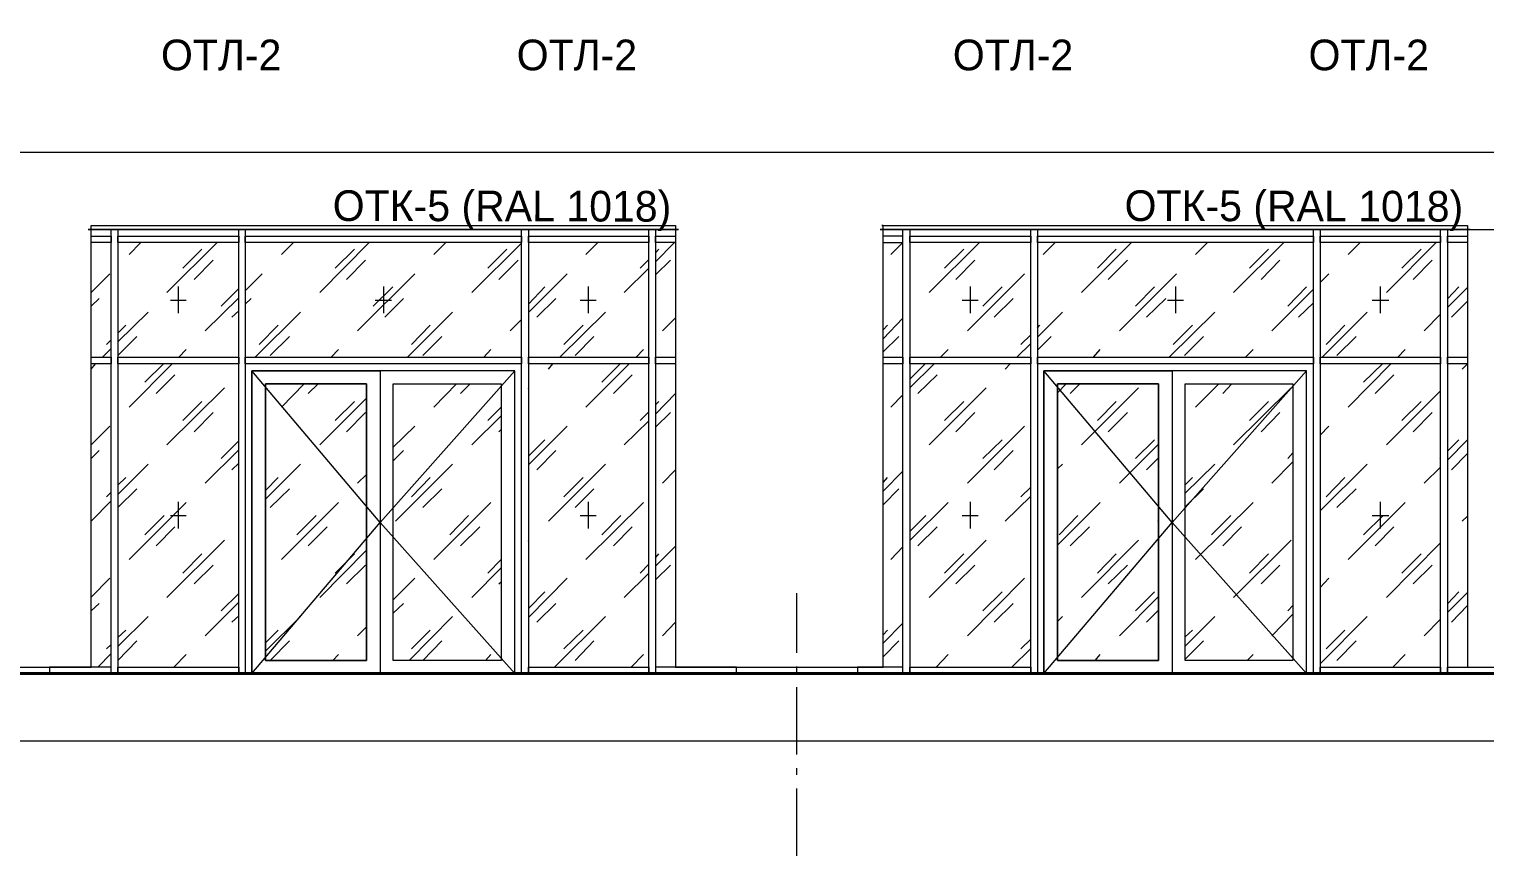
# Model space of a CAD drawing. Header units: millimetres. Extents: x 2294 to 908349, y -83289 to 219220.
# Drawn here: x 367376 to 378538, y -62131 to -55791 of the extents above; entities that cross this region are included whole.
import ezdxf

# ---------------------------------------------------------------- set-up
doc = ezdxf.new("R2010")
doc.units = ezdxf.units.MM
doc.layers.add('PDF _Геометрия', color=7, linetype='Continuous')
doc.layers.add('PDF _Текст', color=7, linetype='Continuous')

msp = doc.modelspace()

# ---------------------------------------------------------------- linework, layer by layer
at = {"layer": 'PDF _Геометрия', "lineweight": 9}
for points in [[(366281.6565891062, -60684.40659998683), (367829.1938290321, -60684.40659998683), (367851.0516995997, -60684.40659998683), (367851.0516995997, -57327.03767284332), (367829.1938290321, -57327.03767284332), (372353.773047172, -57327.03767284332), (372331.9151765094, -57327.03767284332), (372331.9151765094, -60684.40659998683), (372353.773047172, -60684.40659998683), (373901.3102870979, -60684.40659998683), (373923.1681576674, -60684.40659998683), (373923.1681576674, -57327.03767284332), (373901.3102870979, -57327.03767284332), (378425.8895052397, -57327.03767284332), (378404.0316345752, -57327.03767284332), (378404.0316345752, -60684.40659998683), (378425.8895052397, -60684.40659998683), (379973.4267451656, -60684.40659998683), (379995.2846157332, -60684.40659998683), (379995.2846157332, -57327.03767284332), (379995.2846157332, -48649.46303698001)], [(383409.4840065432, -60531.4015056775), (383409.4840065432, -57480.04276719922), (383396.3692841087, -57335.78082111804), (383352.6535428767, -57195.89044914907), (383282.7083567739, -57069.11479956983), (383190.9053001986, -56955.45387233002), (383077.2443730538, -56863.65081570717), (382950.4687234745, -56793.7056297469), (382810.578351459, -56749.98988851486), (382666.3164053303, -56736.87516612699), (347671.865543731, -56736.87516612699), (347527.6035976973, -56749.98988851486), (347387.7132255868, -56793.7056297469), (347256.5660018926, -56863.65081570717), (347142.9050747496, -56955.45387233002), (347051.1020181724, -57069.11479956983), (346985.5284062778, -57195.89044914907), (346941.8126649526, -57335.78082111804), (346928.6979426113, -57480.04276719922), (346928.6979426113, -60518.28678328963)], [(377923.158480939, -57327.03767284332), (378526.4357100432, -57327.03767284332), (378814.9596023005, -57327.03767284332), (378814.9596023005, -57016.655910064), (379641.1871116743, -57016.655910064)], [(368056.5156833199, -57327.03767284332), (368056.5156833199, -57353.26711761998), (368056.5156833199, -57401.35443296423), (368056.5156833199, -58332.49972135061), (368056.5156833199, -60732.49391533202), (368004.0567938616, -60732.49391533202), (368004.0567938616, -58332.49972135061), (368004.0567938616, -57401.35443296423), (368004.0567938616, -57353.26711761998), (368004.0567938616, -57327.03767284332)], [(369031.3767130324, -57327.03767284332), (369031.3767130324, -57353.26711761998), (369031.3767130324, -57401.35443296423), (369031.3767130324, -58332.49972135061), (369031.3767130324, -60732.49391533202), (368983.2893976872, -60732.49391533202), (368983.2893976872, -58332.49972135061), (368983.2893976872, -57401.35443296423), (368983.2893976872, -57353.26711761998), (368983.2893976872, -57327.03767284332)], [(371204.049052537, -57327.03767284332), (371204.049052537, -57353.26711761998), (371204.049052537, -57401.35443296423), (371204.049052537, -58332.49972135061), (371204.049052537, -60732.49391533202), (371151.5901630768, -60732.49391533202), (371151.5901630768, -58332.49972135061), (371151.5901630768, -57401.35443296423), (371151.5901630768, -57353.26711761998), (371151.5901630768, -57327.03767284332)], [(372178.9100822476, -57327.03767284332), (372178.9100822476, -57353.26711761998), (372178.9100822476, -57401.35443296423), (372178.9100822476, -58332.49972135061), (372178.9100822476, -60732.49391533202), (372126.4511926943, -60732.49391533202), (372126.4511926943, -58332.49972135061), (372126.4511926943, -57401.35443296423), (372126.4511926943, -57353.26711761998), (372126.4511926943, -57327.03767284332)], [(373914.4250094392, -57296.43665400008), (373923.1681576674, -57296.43665400008), (373914.4250094392, -57296.43665400008)], [(373923.1681576674, -57296.43665400008), (373923.1681576674, -57296.43665400008)], [(374128.6321413876, -57327.03767284332), (374128.6321413876, -57353.26711761998), (374128.6321413876, -57401.35443296423), (374128.6321413876, -58332.49972135061), (374128.6321413876, -60732.49391533202), (374076.1732519292, -60732.49391533202), (374076.1732519292, -58332.49972135061), (374076.1732519292, -57401.35443296423), (374076.1732519292, -57353.26711761998), (374076.1732519292, -57327.03767284332)], [(375107.8647452132, -57327.03767284332), (375107.8647452132, -57353.26711761998), (375107.8647452132, -57401.35443296423), (375107.8647452132, -58332.49972135061), (375107.8647452132, -60732.49391533202), (375055.405855753, -60732.49391533202), (375055.405855753, -58332.49972135061), (375055.405855753, -57401.35443296423), (375055.405855753, -57353.26711761998), (375055.405855753, -57327.03767284332)], [(377276.1655106028, -57327.03767284332), (377276.1655106028, -57353.26711761998), (377276.1655106028, -57401.35443296423), (377276.1655106028, -58332.49972135061), (377276.1655106028, -60732.49391533202), (377223.7066211444, -60732.49391533202), (377223.7066211444, -58332.49972135061), (377223.7066211444, -57401.35443296423), (377223.7066211444, -57353.26711761998), (377223.7066211444, -57327.03767284332)], [(378251.0265403134, -57327.03767284332), (378251.0265403134, -57353.26711761998), (378251.0265403134, -57401.35443296423), (378251.0265403134, -58332.49972135061), (378251.0265403134, -60732.49391533202), (378198.5676507601, -60732.49391533202), (378198.5676507601, -58332.49972135061), (378198.5676507601, -57401.35443296423), (378198.5676507601, -57353.26711761998), (378198.5676507601, -57327.03767284332)], [(367851.0516995997, -57379.49656234914), (368004.0567938616, -57379.49656234914), (368004.0567938616, -57427.5838776934), (367851.0516995997, -57427.5838776934)], [(368143.9471658771, -57519.38693431718), (368231.3786483412, -57427.5838776934)], [(368432.4710580413, -57812.28240059456), (368817.1695808959, -57427.5838776934)], [(368554.8751334143, -57624.30471328134), (368699.137079543, -57480.04276719922)], [(369311.1574569684, -57519.38693431718), (369402.9605135457, -57427.5838776934)], [(369604.0529231527, -57812.28240059456), (369984.3798719873, -57427.5838776934)], [(369722.0854245038, -57624.30471328134), (369870.7189447475, -57480.04276719922)], [(370478.3677480598, -57519.38693431718), (370570.170804637, -57427.5838776934)], [(370771.2632142422, -57812.28240059456), (371151.5901630768, -57431.95545185497)], [(370893.6672898033, -57624.30471328134), (371037.9292358388, -57480.04276719922)], [(371645.5780391512, -57519.38693431718), (371737.3810957265, -57427.5838776934)], [(372331.9151765094, -57427.5838776934), (372178.9100822476, -57427.5838776934), (372178.9100822476, -57379.49656234914), (372331.9151765094, -57379.49656234914)], [(372178.9100822476, -57576.21739793709), (372323.1720282831, -57427.5838776934)], [(372178.9100822476, -57506.27221192932), (372205.1395269302, -57480.04276719922)], [(373984.370195352, -57519.38693431718), (374076.1732519292, -57427.5838776934), (374076.1732519292, -57379.49656234914), (373923.1681576674, -57379.49656234914)], [(373923.1681576674, -57427.5838776934), (374076.1732519292, -57427.5838776934)], [(374277.2656616294, -57812.28240059456), (374661.964184579, -57427.5838776934)], [(374395.2981629823, -57624.30471328134), (374543.931683226, -57480.04276719922)], [(375151.5804863484, -57519.38693431718), (375243.3835430206, -57427.5838776934)], [(375444.4759527207, -57812.28240059456), (375829.1744756703, -57427.5838776934)], [(375566.8800282818, -57624.30471328134), (375711.1419743174, -57480.04276719922)], [(376318.7907774397, -57519.38693431718), (376410.5938341101, -57427.5838776934)], [(376611.6862438121, -57812.28240059456), (376996.3847667598, -57427.5838776934)], [(376734.0903193732, -57624.30471328134), (376878.3522654087, -57480.04276719922)], [(377490.3726427392, -57519.38693431718), (377582.1756993164, -57427.5838776934)], [(377783.2681091116, -57812.28240059456), (378163.5950578512, -57427.5838776934)], [(377901.3006103695, -57624.30471328134), (378049.9341305182, -57480.04276719922)], [(378404.0316345752, -57427.5838776934), (378251.0265403134, -57427.5838776934), (378251.0265403134, -57379.49656234914), (378404.0316345752, -57379.49656234914)], [(368642.3066160646, -57711.73619579105), (368786.5685621002, -57563.10267554829)], [(369809.516907061, -57711.73619579105), (369953.7788531915, -57563.10267554829)], [(370976.7271981523, -57711.73619579105), (371125.360718301, -57563.10267554829)], [(372060.8775808946, -57624.30471328134), (372126.4511926943, -57558.73110143514)], [(372178.9100822476, -57676.76360273967), (372292.5710093924, -57563.10267554829)], [(374482.7296454445, -57711.73619579105), (374626.9915914801, -57563.10267554829)], [(375649.9399365359, -57711.73619579105), (375798.5734567796, -57563.10267554829)], [(376821.5218017404, -57711.73619579105), (376965.7837478709, -57563.10267554829)], [(377988.7320928317, -57711.73619579105), (378132.9940389623, -57563.10267554829)], [(367851.0516995997, -57812.28240059456), (367995.3136456353, -57668.02045451244)], [(369031.3767130324, -57799.16767825419), (369162.5239367266, -57668.02045451244)], [(369892.5768153151, -58105.17786691943), (370334.1058019311, -57668.02045451244)], [(371204.049052537, -57965.28749495139), (371501.3160930225, -57668.02045451244)], [(371938.4735053335, -57812.28240059456), (372126.4511926943, -57624.30471328134)], [(374570.1611280018, -58105.17786691943), (375007.3185403147, -57668.02045451244)], [(375737.3714190931, -58105.17786691943), (376174.528831406, -57668.02045451244)], [(377276.1655106028, -57733.59406640707), (377341.7391224974, -57668.02045451244)], [(368519.9025405035, -57764.19508525031), (368519.9025405035, -57969.65906906454)], [(368847.7705997848, -57917.20017960621), (368983.2893976872, -57781.68138175225)], [(370014.9808908761, -57917.20017960621), (370163.6144111198, -57768.56665936345)], [(370093.6692251121, -57764.19508525031), (370093.6692251121, -57969.65906906454)], [(371204.049052537, -57899.71388305677), (371330.8247022112, -57768.56665936345)], [(371663.0643355106, -57764.19508525031), (371663.0643355106, -57969.65906906454)], [(374592.0189985712, -57764.19508525031), (374592.0189985712, -57969.65906906454)], [(374688.1936293547, -57917.20017960621), (374836.8271495034, -57768.56665936345)], [(375859.7754944642, -57917.20017960621), (376004.0374404998, -57768.56665936345)], [(376165.7856831779, -57764.19508525031), (376165.7856831779, -57969.65906906454)], [(376904.5817101845, -58105.17786691943), (377223.7066211444, -57786.05295586539)], [(377026.9857855556, -57917.20017960621), (377171.2477315911, -57768.56665936345)], [(377735.1807935783, -57764.19508525031), (377735.1807935783, -57969.65906906454)], [(378251.0265403134, -57860.36971598724), (378338.4580226825, -57768.56665936345)], [(378251.0265403134, -57925.94332783343), (378404.0316345752, -57772.93823347753)], [(367851.0516995997, -57917.20017960621), (367912.2537372862, -57855.99814187316)], [(368458.7005028189, -57869.11286421446), (368581.10457819, -57869.11286421446)], [(368725.3665243187, -58105.17786691943), (368983.2893976872, -57851.62656771252)], [(369031.3767130324, -57899.71388305677), (369079.4640282826, -57855.99814187316)], [(370028.0956132174, -57869.11286421446), (370154.8712627986, -57869.11286421446)], [(370102.4123733384, -58000.26008795528), (370246.6743193739, -57855.99814187316)], [(371269.6226643366, -58000.26008795528), (371413.8846104653, -57855.99814187316)], [(371601.862297826, -57869.11286421446), (371724.2663733871, -57869.11286421446)], [(374530.8169608847, -57869.11286421446), (374653.2210362558, -57869.11286421446)], [(374775.6251118169, -58000.26008795528), (374919.8870578525, -57855.99814187316)], [(375942.8354029083, -58000.26008795528), (376091.468923152, -57855.99814187316)], [(376104.5836454933, -57869.11286421446), (376226.9877208644, -57869.11286421446)], [(377110.0456939046, -58000.26008795528), (377223.7066211444, -57890.97073482955)], [(377673.9787558918, -57869.11286421446), (377800.754405471, -57869.11286421446)], [(378194.1960766469, -57917.20017960621), (378198.5676507601, -57912.82860544557)], [(378281.6275592041, -58000.26008795528), (378404.0316345752, -57877.85601248918)], [(368056.5156833199, -58188.2377752685), (368288.2091120076, -57960.91592083732)], [(368930.8305082289, -58000.26008795528), (368983.2893976872, -57952.1727725626)], [(369110.0650472683, -58306.27027662145), (369455.419403099, -57960.91592083732)], [(370277.2753383578, -58306.27027662145), (370622.6296941885, -57960.91592083732)], [(371064.1586806145, -58105.17786691943), (371151.5901630768, -58017.74638440972)], [(371444.485629356, -58306.27027662145), (371794.2115592049, -57960.91592083732)], [(372231.3689717059, -58105.17786691943), (372331.9151765094, -58004.63166206842)], [(373923.1681576674, -58166.37990465248), (374076.1732519292, -58009.0032361825)], [(375107.8647452132, -58153.26518226461), (375300.214006687, -57960.91592083732)], [(376117.6983678327, -58306.27027662145), (376467.4242976834, -57960.91592083732)], [(377289.2802329441, -58306.27027662145), (377634.6345887748, -57960.91592083732)], [(378071.7920012758, -58105.17786691943), (378198.5676507601, -57978.40221729269)], [(368056.5156833199, -58122.66416337388), (368117.7177211964, -58061.46212568833)], [(368056.5156833199, -58293.15555423265), (368200.7776294504, -58148.89360815054)], [(369140.6660661572, -58210.09564588359), (369284.9280122877, -58061.46212568833)], [(369223.7259744112, -58293.15555423265), (369372.3594946549, -58148.89360815054)], [(370307.8763572485, -58210.09564588359), (370452.1383032841, -58061.46212568833)], [(370395.3078396176, -58293.15555423265), (370539.5697857463, -58148.89360815054)], [(371475.0866483399, -58210.09564588359), (371623.7201683936, -58061.46212568833)], [(371562.5181307071, -58293.15555423265), (371706.7800768376, -58148.89360815054)], [(373923.1681576674, -58096.43471864471), (373958.1407505763, -58061.46212568833)], [(373923.1681576674, -58266.92610950349), (374045.5722331335, -58148.89360815054)], [(374981.0890955371, -58210.09564588359), (375055.405855753, -58135.77888576267)], [(375107.8647452132, -58083.31999630434), (375125.3510416676, -58061.46212568833)], [(375107.8647452132, -58253.81138711562), (375212.7825242248, -58148.89360815054)], [(376148.2993866284, -58210.09564588359), (376296.9329068721, -58061.46212568833)], [(376235.7308691856, -58293.15555423265), (376379.9928153143, -58148.89360815054)], [(377319.8812519279, -58210.09564588359), (377464.1431979635, -58061.46212568833)], [(377402.941160277, -58293.15555423265), (377551.5746804257, -58148.89360815054)], [(367938.4831819688, -58306.27027662145), (368004.0567938616, -58240.69666472683)], [(367969.0842008577, -58210.09564588359), (368004.0567938616, -58175.1230528797)], [(368524.2741147117, -58306.27027662145), (368581.10457819, -58249.43981300155)], [(369691.484405803, -58306.27027662145), (369748.3148692814, -58249.43981300155)], [(370863.0662708194, -58306.27027662145), (370915.5251603727, -58249.43981300155)], [(372030.2765619108, -58306.27027662145), (372087.1070255772, -58249.43981300155)], [(374364.6971440916, -58306.27027662145), (374421.5276077599, -58249.43981300155)], [(374950.4880768363, -58306.27027662145), (375055.405855753, -58201.3524976098)], [(375536.279009298, -58306.27027662145), (375588.7378988513, -58249.43981300155)], [(376703.4893003893, -58306.27027662145), (376760.3197640558, -58249.43981300155)], [(377870.6995914788, -58306.27027662145), (377927.5300551471, -58249.43981300155)], [(367851.0516995997, -58306.27027662145), (368004.0567938616, -58306.27027662145), (368004.0567938616, -58358.72916607978), (367851.0516995997, -58358.72916607978)], [(367851.0516995997, -58398.07333319681), (367886.0242925105, -58358.72916607978)], [(368143.9471658771, -58690.96879952168), (368471.8152251584, -58358.72916607978)], [(368261.97966723, -58498.61953809531), (368406.2416133606, -58358.72916607978)], [(371357.0541469869, -58398.07333319681), (371392.0267398958, -58358.72916607978)], [(371645.5780391512, -58690.96879952168), (371977.8176724524, -58358.72916607978)], [(371767.9821145223, -58498.61953809531), (371907.8724865378, -58358.72916607978)], [(372331.9151765094, -58358.72916607978), (372178.9100822476, -58358.72916607978), (372178.9100822476, -58306.27027662145), (372331.9151765094, -58306.27027662145)], [(373923.1681576674, -58306.27027662145), (374076.1732519292, -58306.27027662145), (374076.1732519292, -58358.72916607978), (373923.1681576674, -58358.72916607978)], [(374128.6321413876, -58542.33527927892), (374316.6098287483, -58358.72916607978)], [(374128.6321413876, -58476.7616674318), (374246.6646427405, -58358.72916607978)], [(374858.685020166, -58398.07333319681), (374898.029187283, -58358.72916607978)], [(377490.3726427392, -58690.96879952168), (377818.2407020205, -58358.72916607978)], [(377608.4051440922, -58498.61953809531), (377752.6670901277, -58358.72916607978)], [(378364.6874674582, -58398.07333319681), (378404.0316345752, -58358.72916607978), (378251.0265403134, -58358.72916607978), (378251.0265403134, -58306.27027662145), (378404.0316345752, -58306.27027662145)], [(368349.4111496923, -58586.05102055753), (368493.6730957278, -58441.78907447541)], [(371099.1312735253, -58411.1880555856), (370067.4397803345, -59574.02677256288), (371099.1312735253, -60732.49391533202), (371099.1312735253, -58411.1880555856), (369083.8356024907, -58411.1880555856), (369083.8356024907, -60732.49391533202), (369083.8356024907, -58411.1880555856), (370067.4397803345, -58411.1880555856), (370067.4397803345, -60732.49391533202), (369083.8356024907, -60732.49391533202), (370067.4397803345, -59574.02677256288), (369083.8356024907, -58411.1880555856)], [(371855.4135970795, -58586.05102055753), (371999.67554321, -58441.78907447541)], [(374189.8341792622, -58586.05102055753), (374338.4676993159, -58441.78907447541)], [(377171.2477315911, -58411.1880555856), (376139.5562384021, -59574.02677256288), (377171.2477315911, -60732.49391533202), (377171.2477315911, -58411.1880555856), (375155.9520605565, -58411.1880555856), (375155.9520605565, -60732.49391533202), (375155.9520605565, -58411.1880555856), (376139.5562384021, -58411.1880555856), (376139.5562384021, -60732.49391533202), (375155.9520605565, -60732.49391533202), (376139.5562384021, -59574.02677256288), (375155.9520605565, -58411.1880555856)], [(377695.8366264594, -58586.05102055753), (377840.0985725899, -58441.78907447541)], [(368432.4710580413, -58979.49269168591), (368874.0000445624, -58542.33527927892)], [(369311.1574569684, -58690.96879952168), (369486.0204217997, -58511.73426043661)], [(369516.6214407836, -58586.05102055753), (369590.9382008114, -58511.73426043661)], [(370478.3677480598, -58690.96879952168), (370653.2307128911, -58511.73426043661)], [(370683.831731875, -58586.05102055753), (370758.1484919027, -58511.73426043661)], [(371204.049052537, -58551.07842755364), (371208.4206267451, -58542.33527927892)], [(372178.9100822476, -58743.42768898094), (372331.9151765094, -58586.05102055753)], [(373984.370195352, -58690.96879952168), (374076.1732519292, -58594.79416878475)], [(374277.2656616294, -58979.49269168591), (374714.4230741323, -58542.33527927892)], [(375260.8698395682, -58581.67944639688), (375326.4434513678, -58511.73426043661)], [(375357.0444703535, -58586.05102055753), (375431.3612303794, -58511.73426043661)], [(375444.4759527207, -58979.49269168591), (375881.6333652218, -58542.33527927892)], [(376318.7907774397, -58690.96879952168), (376498.0253166673, -58511.73426043661)], [(376528.626335368, -58586.05102055753), (376598.5715214708, -58511.73426043661)], [(376611.6862438121, -58979.49269168591), (377053.2152302382, -58542.33527927892)], [(377783.2681091116, -58979.49269168591), (378198.5676507601, -58564.19314994244)], [(368554.8751334143, -58791.51500437269), (368699.137079543, -58647.25305824308)], [(369604.0529231527, -58979.49269168591), (369962.5220014178, -58621.02361351391)], [(369722.0854245038, -58791.51500437269), (369870.7189447475, -58647.25305824308)], [(370893.6672898033, -58791.51500437269), (370994.2134946068, -58690.96879952168)], [(372178.9100822476, -58673.48250301974), (372205.1395269302, -58647.25305824308)], [(374395.2981629823, -58791.51500437269), (374543.931683226, -58647.25305824308)], [(375566.8800282818, -58791.51500437269), (375711.1419743174, -58647.25305824308)], [(376734.0903193732, -58791.51500437269), (376878.3522654087, -58647.25305824308)], [(377901.3006103695, -58791.51500437269), (378049.9341305182, -58647.25305824308)], [(368642.3066160646, -58878.9464868349), (368786.5685621002, -58730.31296663964)], [(369809.516907061, -58878.9464868349), (369953.7788531915, -58730.31296663964)], [(370771.2632142422, -58979.49269168591), (370994.2134946068, -58756.54241136881)], [(371938.4735053335, -58979.49269168591), (372126.4511926943, -58795.88657848677)], [(372060.8775808946, -58791.51500437269), (372126.4511926943, -58725.941392479)], [(372178.9100822476, -58843.97389383102), (372292.5710093924, -58730.31296663964)], [(374482.7296454445, -58878.9464868349), (374626.9915914801, -58730.31296663964)], [(375649.9399365359, -58878.9464868349), (375798.5734567796, -58730.31296663964)], [(376821.5218017404, -58878.9464868349), (376965.7837478709, -58730.31296663964)], [(377988.7320928317, -58878.9464868349), (378132.9940389623, -58730.31296663964)], [(367851.0516995997, -58979.49269168591), (367995.3136456353, -58835.2307456038)], [(370167.985985138, -58996.97898818785), (370334.1058019311, -58835.2307456038)], [(370976.7271981523, -58878.9464868349), (370994.2134946068, -58861.46019033296)], [(371204.049052537, -59132.49778599525), (371501.3160930225, -58835.2307456038)], [(374570.1611280018, -59272.38815801078), (375007.3185403147, -58835.2307456038)], [(377276.1655106028, -58905.17593161156), (377341.7391224974, -58835.2307456038)], [(367851.0516995997, -59084.41047065007), (367912.2537372862, -59023.20843296451)], [(368725.3665243187, -59272.38815801078), (368983.2893976872, -59018.83685880387)], [(368847.7705997848, -59084.41047065007), (368983.2893976872, -58948.8916727961)], [(370167.985985138, -59101.89676715201), (370246.6743193739, -59023.20843296451)], [(371204.049052537, -59066.92417414812), (371330.8247022112, -58940.14852456795)], [(371269.6226643366, -59171.84195311228), (371413.8846104653, -59023.20843296451)], [(374688.1936293547, -59084.41047065007), (374836.8271495034, -58940.14852456795)], [(374775.6251118169, -59171.84195311228), (374919.8870578525, -59023.20843296451)], [(375737.3714190931, -59272.38815801078), (376034.6384594836, -58975.12111757183)], [(375859.7754944642, -59084.41047065007), (376004.0374404998, -58940.14852456795)], [(377026.9857855556, -59084.41047065007), (377066.3299526745, -59040.69472941896)], [(378251.0265403134, -59097.52519303886), (378404.0316345752, -58940.14852456795)], [(378251.0265403134, -59027.58000703109), (378338.4580226825, -58940.14852456795)], [(378281.6275592041, -59171.84195311228), (378404.0316345752, -59045.06630353304)], [(368056.5156833199, -59359.819640473), (368288.2091120076, -59128.12621192867)], [(368930.8305082289, -59171.84195311228), (368983.2893976872, -59119.38306365395)], [(369188.7533815023, -59394.79223342938), (369455.419403099, -59128.12621192867)], [(370185.4722816874, -59565.28362428816), (370622.6296941885, -59128.12621192867)], [(371357.0541469869, -59565.28362428816), (371794.2115592049, -59128.12621192867)], [(375260.8698395682, -59163.09880488506), (375300.214006687, -59128.12621192867)], [(375942.8354029083, -59171.84195311228), (376034.6384594836, -59080.03889653692)], [(376240.1024432057, -59351.07649224577), (376467.4242976834, -59128.12621192867)], [(376904.5817101845, -59272.38815801078), (377066.3299526745, -59110.63991542673)], [(377276.1655106028, -59486.59529005317), (377634.6345887748, -59128.12621192867)], [(378071.7920012758, -59272.38815801078), (378198.5676507601, -59149.98408254469)], [(378194.1960766469, -59084.41047065007), (378198.5676507601, -59080.03889653692)], [(368056.5156833199, -59289.87445446523), (368117.7177211964, -59228.67241673218)], [(369188.7533815023, -59329.21862158319), (369284.9280122877, -59228.67241673218)], [(369892.5768153151, -59272.38815801078), (369962.5220014178, -59206.81454616366)], [(370307.8763572485, -59377.30593697494), (370452.1383032841, -59228.67241673218)], [(371475.0866483399, -59377.30593697494), (371623.7201683936, -59228.67241673218)], [(372231.3689717059, -59272.38815801078), (372331.9151765094, -59171.84195311228)], [(373923.1681576674, -59333.59019574383), (374076.1732519292, -59180.585101387)], [(373923.1681576674, -59268.01658385014), (373958.1407505763, -59228.67241673218)], [(376240.1024432057, -59285.50288035208), (376296.9329068721, -59228.67241673218)], [(377319.8812519279, -59377.30593697494), (377464.1431979635, -59228.67241673218)], [(367969.0842008577, -59377.30593697494), (368004.0567938616, -59342.33334397106)], [(368056.5156833199, -59460.36584532401), (368200.7776294504, -59316.10389919439)], [(369223.7259744112, -59460.36584532401), (369372.3594946549, -59316.10389919439)], [(370395.3078396176, -59460.36584532401), (370539.5697857463, -59316.10389919439)], [(371562.5181307071, -59460.36584532401), (371706.7800768376, -59316.10389919439)], [(373923.1681576674, -59438.50797470799), (374045.5722331335, -59316.10389919439)], [(374858.685020166, -59565.28362428816), (375055.405855753, -59372.93436286179)], [(374981.0890955371, -59377.30593697494), (375055.405855753, -59302.98917685403)], [(376240.1024432057, -59455.99427120993), (376379.9928153143, -59316.10389919439)], [(377402.941160277, -59460.36584532401), (377551.5746804257, -59316.10389919439)], [(367851.0516995997, -59565.28362428816), (368004.0567938616, -59407.90695581818)], [(368143.9471658771, -59858.17909061303), (368581.10457819, -59421.02167820605)], [(368519.9025405035, -59416.6501040929), (368519.9025405035, -59622.11408790806)], [(369311.1574569684, -59858.17909061303), (369748.3148692814, -59421.02167820605)], [(370478.3677480598, -59858.17909061303), (370915.5251603727, -59421.02167820605)], [(371645.5780391512, -59858.17909061303), (372087.1070255772, -59421.02167820605)], [(371663.0643355106, -59416.6501040929), (371663.0643355106, -59622.11408790806)], [(374128.6321413876, -59713.91714448342), (374421.5276077599, -59421.02167820605)], [(374592.0189985712, -59416.6501040929), (374592.0189985712, -59622.11408790806)], [(375260.8698395682, -59748.8897374873), (375588.7378988513, -59421.02167820605)], [(376318.7907774397, -59858.17909061303), (376760.3197640558, -59421.02167820605)], [(377490.3726427392, -59858.17909061303), (377927.5300551471, -59421.02167820605)], [(377735.1807935783, -59416.6501040929), (377735.1807935783, -59622.11408790806)], [(368261.97966723, -59670.20140325231), (368410.6131873787, -59521.56788305705)], [(368458.7005028189, -59521.56788305705), (368581.10457819, -59521.56788305705)], [(369429.1899583214, -59670.20140325231), (369577.8234784701, -59521.56788305705)], [(370600.7718234309, -59670.20140325231), (370745.0337695614, -59521.56788305705)], [(371601.862297826, -59521.56788305705), (371724.2663733871, -59521.56788305705)], [(371767.9821145223, -59670.20140325231), (371912.2440605578, -59521.56788305705)], [(374128.6321413876, -59643.97195852315), (374251.0362169486, -59521.56788305705)], [(374530.8169608847, -59521.56788305705), (374653.2210362558, -59521.56788305705)], [(375273.9845619095, -59670.20140325231), (375418.24650804, -59521.56788305705)], [(376030.2668852755, -59565.28362428816), (376034.6384594836, -59560.91205017501)], [(376441.1948530008, -59670.20140325231), (376589.8283732445, -59521.56788305705)], [(377608.4051440922, -59670.20140325231), (377757.0386643359, -59521.56788305705)], [(377673.9787558918, -59521.56788305705), (377800.754405471, -59521.56788305705)], [(378364.6874674582, -59565.28362428816), (378404.0316345752, -59525.93945717113)], [(368349.4111496923, -59753.26131160138), (368493.6730957278, -59608.99936551927)], [(368432.4710580413, -60151.07455689041), (368874.0000445624, -59709.54557037028)], [(369516.6214407836, -59753.26131160138), (369660.8833868192, -59608.99936551927)], [(370683.831731875, -59753.26131160138), (370832.4652521187, -59608.99936551927)], [(371204.049052537, -59718.288718645), (371208.4206267451, -59709.54557037028)], [(371855.4135970795, -59753.26131160138), (371999.67554321, -59608.99936551927)], [(374189.8341792622, -59753.26131160138), (374338.4676993159, -59608.99936551927)], [(374277.2656616294, -60151.07455689041), (374714.4230741323, -59709.54557037028)], [(375357.0444703535, -59753.26131160138), (375505.6779904072, -59608.99936551927)], [(375444.4759527207, -60151.07455689041), (375881.6333652218, -59709.54557037028)], [(376528.626335368, -59753.26131160138), (376672.8882814986, -59608.99936551927)], [(376611.6862438121, -60151.07455689041), (377053.2152302382, -59709.54557037028)], [(377695.8366264594, -59753.26131160138), (377840.0985725899, -59608.99936551927)], [(368554.8751334143, -59963.09686957719), (368699.137079543, -59814.46334933443)], [(369604.0529231527, -60151.07455689041), (369962.5220014178, -59788.23390460527)], [(369722.0854245038, -59963.09686957719), (369870.7189447475, -59814.46334933443)], [(372178.9100822476, -59910.63798007136), (372331.9151765094, -59757.63288576202)], [(372178.9100822476, -59845.06436822517), (372205.1395269302, -59814.46334933443)], [(373984.370195352, -59858.17909061303), (374076.1732519292, -59762.0044598761)], [(374395.2981629823, -59963.09686957719), (374543.931683226, -59814.46334933443)], [(375566.8800282818, -59963.09686957719), (375711.1419743174, -59814.46334933443)], [(376734.0903193732, -59963.09686957719), (376878.3522654087, -59814.46334933443)], [(377783.2681091116, -60151.07455689041), (378198.5676507601, -59731.40344103286)], [(377901.3006103695, -59963.09686957719), (378049.9341305182, -59814.46334933443)], [(368642.3066160646, -60046.15677792626), (368786.5685621002, -59901.89483184414)], [(369809.516907061, -60046.15677792626), (369953.7788531915, -59901.89483184414)], [(370771.2632142422, -60151.07455689041), (370994.2134946068, -59923.75270246016)], [(370893.6672898033, -59963.09686957719), (370994.2134946068, -59858.17909061303)], [(372060.8775808946, -59963.09686957719), (372126.4511926943, -59893.15168356942)], [(372178.9100822476, -60015.55575903645), (372292.5710093924, -59901.89483184414)], [(374482.7296454445, -60046.15677792626), (374626.9915914801, -59901.89483184414)], [(375649.9399365359, -60046.15677792626), (375798.5734567796, -59901.89483184414)], [(376821.5218017404, -60046.15677792626), (376965.7837478709, -59901.89483184414)], [(377988.7320928317, -60046.15677792626), (378132.9940389623, -59901.89483184414)], [(367851.0516995997, -60146.70298277726), (367995.3136456353, -60002.44103669515)], [(370167.985985138, -60168.56085339235), (370334.1058019311, -60002.44103669515)], [(370976.7271981523, -60046.15677792626), (370994.2134946068, -60028.67048142431)], [(371204.049052537, -60304.07965124724), (371501.3160930225, -60002.44103669515)], [(371938.4735053335, -60151.07455689041), (372126.4511926943, -59963.09686957719)], [(374570.1611280018, -60443.97002316779), (375007.3185403147, -60002.44103669515)], [(377276.1655106028, -60072.38622265542), (377341.7391224974, -60002.44103669515)], [(368847.7705997848, -60251.62076174142), (368983.2893976872, -60120.4735380481)], [(371204.049052537, -60234.13446523948), (371330.8247022112, -60107.3588156593)], [(373263.0604648949, -60575.11724690953), (373263.0604648949, -60116.10196388653)], [(374688.1936293547, -60251.62076174142), (374836.8271495034, -60107.3588156593)], [(375737.3714190931, -60443.97002316779), (376034.6384594836, -60142.33140861569)], [(375859.7754944642, -60251.62076174142), (376004.0374404998, -60107.3588156593)], [(378251.0265403134, -60199.16187223559), (378338.4580226825, -60107.3588156593)], [(378251.0265403134, -60264.73548412928), (378404.0316345752, -60111.73038977338)], [(367851.0516995997, -60251.62076174142), (367912.2537372862, -60194.79029812152)], [(368725.3665243187, -60443.97002316779), (368983.2893976872, -60186.04714989429)], [(370167.985985138, -60269.10705824336), (370246.6743193739, -60194.79029812152)], [(371269.6226643366, -60339.05224420363), (371413.8846104653, -60194.79029812152)], [(374775.6251118169, -60339.05224420363), (374919.8870578525, -60194.79029812152)], [(375942.8354029083, -60339.05224420363), (376034.6384594836, -60247.24918758078)], [(377026.9857855556, -60251.62076174142), (377066.3299526745, -60212.27659462346)], [(378194.1960766469, -60251.62076174142), (378198.5676507601, -60247.24918758078)], [(378281.6275592041, -60339.05224420363), (378404.0316345752, -60212.27659462346)], [(368056.5156833199, -60527.02993156435), (368288.2091120076, -60295.33650297252)], [(368930.8305082289, -60339.05224420363), (368983.2893976872, -60290.96492885938)], [(369188.7533815023, -60562.00252452074), (369455.419403099, -60295.33650297252)], [(369892.5768153151, -60443.97002316779), (369962.5220014178, -60374.02483720751)], [(370290.3900606991, -60631.9477105285), (370622.6296941885, -60295.33650297252)], [(371405.1414622371, -60684.40659998683), (371794.2115592049, -60295.33650297252)], [(372231.3689717059, -60443.97002316779), (372331.9151765094, -60339.05224420363)], [(373923.1681576674, -60500.80048678769), (374076.1732519292, -60347.79539247835)], [(375260.8698395682, -60334.68067009049), (375300.214006687, -60295.33650297252)], [(376240.1024432057, -60522.65835740371), (376467.4242976834, -60295.33650297252)], [(376904.5817101845, -60443.97002316779), (377066.3299526745, -60277.85020647058)], [(377276.1655106028, -60658.17715525767), (377634.6345887748, -60295.33650297252)], [(378071.7920012758, -60443.97002316779), (378198.5676507601, -60317.19437358854)], [(368056.5156833199, -60457.08474555658), (368117.7177211964, -60400.25428198418)], [(368056.5156833199, -60631.9477105285), (368200.7776294504, -60483.31419028575)], [(369188.7533815023, -60496.42891267361), (369284.9280122877, -60400.25428198418)], [(369223.7259744112, -60631.9477105285), (369372.3594946549, -60483.31419028575)], [(370307.8763572485, -60544.51622806629), (370452.1383032841, -60400.25428198418)], [(370395.3078396176, -60631.9477105285), (370539.5697857463, -60483.31419028575)], [(371475.0866483399, -60544.51622806629), (371623.7201683936, -60400.25428198418)], [(371562.5181307071, -60631.9477105285), (371706.7800768376, -60483.31419028575)], [(373923.1681576674, -60435.22687494056), (373958.1407505763, -60400.25428198418)], [(373923.1681576674, -60605.71826575184), (374045.5722331335, -60483.31419028575)], [(374981.0890955371, -60544.51622806629), (375055.405855753, -60470.19946794445)], [(376240.1024432057, -60452.7131714425), (376296.9329068721, -60400.25428198418)], [(376240.1024432057, -60623.20456230128), (376379.9928153143, -60483.31419028575)], [(377319.8812519279, -60544.51622806629), (377464.1431979635, -60400.25428198418)], [(377402.941160277, -60631.9477105285), (377551.5746804257, -60483.31419028575)], [(378342.8295968906, -60732.49391533202), (378552.6651548189, -60732.49391533202), (378823.7027504337, -60732.49391533202), (378823.7027504337, -60422.1121525527), (379649.9302599025, -60422.1121525527)], [(346928.6979426113, -60505.17206094833), (346941.8126649526, -60649.43400703045), (346985.5284062778, -60789.32437899848), (347051.1020181724, -60916.10002857866), (347142.9050747496, -61029.76095581753), (347256.5660018926, -61121.56401239382), (347387.7132255868, -61191.50919835409), (347527.6035976973, -61235.2249396327), (347671.865543731, -61248.33966197399), (382666.3164053303, -61248.33966197399), (382810.578351459, -61235.2249396327), (382950.4687234745, -61191.50919835409), (383077.2443730538, -61121.56401239382), (383190.9053001986, -61029.76095581753), (383282.7083567739, -60916.10002857866), (383352.6535428767, -60789.32437899848), (383396.3692841087, -60649.43400703045), (383409.4840065432, -60505.17206094833)], [(367903.510589058, -60684.40659998683), (368004.0567938616, -60579.48882102268)], [(367969.0842008577, -60544.51622806629), (368004.0567938616, -60509.54363501491)], [(368484.9299475946, -60684.40659998683), (368581.10457819, -60588.2319692499)], [(369704.5991281443, -60631.9477105285), (369748.3148692814, -60588.2319692499)], [(370876.1809932538, -60631.9477105285), (370915.5251603727, -60588.2319692499)], [(371990.9323947919, -60684.40659998683), (372087.1070255772, -60588.2319692499)], [(374329.7245511827, -60684.40659998683), (374421.5276077599, -60588.2319692499)], [(374911.1439097193, -60684.40659998683), (375055.405855753, -60540.14465390565)], [(375549.3937317324, -60631.9477105285), (375588.7378988513, -60588.2319692499)], [(376716.6040228237, -60631.9477105285), (376760.3197640558, -60588.2319692499)], [(377831.3554243618, -60684.40659998683), (377927.5300551471, -60588.2319692499)], [(367789.8496619151, -60732.49391533202), (367531.9267884516, -60732.49391533202), (368004.0567938616, -60732.49391533202), (368004.0567938616, -60684.40659998683), (367531.9267884516, -60684.40659998683), (367531.9267884516, -60732.49391533202)], [(372393.1172142909, -60732.49391533202), (372506.7781415288, -60732.49391533202), (372799.6736078062, -60732.49391533202), (372799.6736078062, -60684.40659998683), (372178.9100822476, -60684.40659998683), (372178.9100822476, -60732.49391533202), (372799.6736078062, -60732.49391533202)], [(373263.0604648949, -60736.86548949266), (373263.0604648949, -60680.03502587369)], [(373861.9661199809, -60732.49391533202), (373726.4473220785, -60732.49391533202), (374076.1732519292, -60732.49391533202), (374076.1732519292, -60684.40659998683), (373726.4473220785, -60684.40659998683), (373726.4473220785, -60732.49391533202)], [(379046.6530307983, -60732.49391533202), (378251.0265403134, -60732.49391533202), (378251.0265403134, -60684.40659998683), (379046.6530307983, -60684.40659998683), (379046.6530307983, -60732.49391533202), (378583.2661737096, -60732.49391533202), (378469.6052463748, -60732.49391533202)], [(373263.0604648949, -61353.25744093815), (373263.0604648949, -60837.41169434367)], [(373263.0604648949, -61510.63410940906), (373263.0604648949, -61458.1752199498)], [(373263.0604648949, -62131.39763501519), (373263.0604648949, -61615.55188837321)]]:
    msp.add_lwpolyline(points, dxfattribs=at)
for points in [[(367851.0516995997, -57296.43665400008), (372331.9151765094, -57296.43665400008), (372331.9151765094, -57327.03767284332), (367851.0516995997, -57327.03767284332)], [(373923.1681576674, -57296.43665400008), (378404.0316345752, -57296.43665400008), (378404.0316345752, -57327.03767284332), (373923.1681576674, -57327.03767284332)], [(368983.2893976872, -57427.5838776934), (368056.5156833199, -57427.5838776934), (368056.5156833199, -57379.49656234914), (368983.2893976872, -57379.49656234914)], [(371151.5901630768, -57427.5838776934), (369031.3767130324, -57427.5838776934), (369031.3767130324, -57379.49656234914), (371151.5901630768, -57379.49656234914)], [(372126.4511926943, -57427.5838776934), (371204.049052537, -57427.5838776934), (371204.049052537, -57379.49656234914), (372126.4511926943, -57379.49656234914)], [(375055.405855753, -57427.5838776934), (374128.6321413876, -57427.5838776934), (374128.6321413876, -57379.49656234914), (375055.405855753, -57379.49656234914)], [(377223.7066211444, -57427.5838776934), (375107.8647452132, -57427.5838776934), (375107.8647452132, -57379.49656234914), (377223.7066211444, -57379.49656234914)], [(378198.5676507601, -57427.5838776934), (377276.1655106028, -57427.5838776934), (377276.1655106028, -57379.49656234914), (378198.5676507601, -57379.49656234914)], [(368983.2893976872, -58358.72916607978), (368056.5156833199, -58358.72916607978), (368056.5156833199, -58306.27027662145), (368983.2893976872, -58306.27027662145)], [(371151.5901630768, -58358.72916607978), (369031.3767130324, -58358.72916607978), (369031.3767130324, -58306.27027662145), (371151.5901630768, -58306.27027662145)], [(372126.4511926943, -58358.72916607978), (371204.049052537, -58358.72916607978), (371204.049052537, -58306.27027662145), (372126.4511926943, -58306.27027662145)], [(375055.405855753, -58358.72916607978), (374128.6321413876, -58358.72916607978), (374128.6321413876, -58306.27027662145), (375055.405855753, -58306.27027662145)], [(377223.7066211444, -58358.72916607978), (375107.8647452132, -58358.72916607978), (375107.8647452132, -58306.27027662145), (377223.7066211444, -58306.27027662145)], [(378198.5676507601, -58358.72916607978), (377276.1655106028, -58358.72916607978), (377276.1655106028, -58306.27027662145), (378198.5676507601, -58306.27027662145)], [(371099.1312735253, -60732.49391533202), (371099.1312735253, -58411.1880555856), (370067.4397803345, -58411.1880555856), (370067.4397803345, -60732.49391533202)], [(377171.2477315911, -60732.49391533202), (377171.2477315911, -58411.1880555856), (376139.5562384021, -58411.1880555856), (376139.5562384021, -60732.49391533202)], [(369962.5220014178, -58511.73426043661), (369188.7533815023, -58511.73426043661), (369188.7533815023, -60631.9477105285), (369962.5220014178, -60631.9477105285)], [(370994.2134946068, -60631.9477105285), (370167.985985138, -60631.9477105285), (370167.985985138, -58511.73426043661), (370994.2134946068, -58511.73426043661)], [(376034.6384594836, -58511.73426043661), (375260.8698395682, -58511.73426043661), (375260.8698395682, -60631.9477105285), (376034.6384594836, -60631.9477105285)], [(377066.3299526745, -60631.9477105285), (376240.1024432057, -60631.9477105285), (376240.1024432057, -58511.73426043661), (377066.3299526745, -58511.73426043661)], [(368056.5156833199, -60684.40659998683), (368983.2893976872, -60684.40659998683), (368983.2893976872, -60732.49391533202), (368056.5156833199, -60732.49391533202)], [(371204.049052537, -60684.40659998683), (372126.4511926943, -60684.40659998683), (372126.4511926943, -60732.49391533202), (371204.049052537, -60732.49391533202)], [(374128.6321413876, -60684.40659998683), (375055.405855753, -60684.40659998683), (375055.405855753, -60732.49391533202), (374128.6321413876, -60732.49391533202)], [(377276.1655106028, -60684.40659998683), (378198.5676507601, -60684.40659998683), (378198.5676507601, -60732.49391533202), (377276.1655106028, -60732.49391533202)]]:
    msp.add_lwpolyline(points, close=True, dxfattribs=at)
at = {"layer": 'PDF _Геометрия', "color": 171, "lineweight": 9, "true_color": 0x8080ff}
for points in [[(369188.7533815023, -58511.73426043661), (369962.5220014178, -58511.73426043661), (369962.5220014178, -60631.9477105285), (369188.7533815023, -60631.9477105285)], [(370167.985985138, -60631.9477105285), (370167.985985138, -58511.73426043661), (370994.2134946068, -58511.73426043661), (370994.2134946068, -60631.9477105285)], [(375260.8698395682, -58511.73426043661), (376034.6384594836, -58511.73426043661), (376034.6384594836, -60631.9477105285), (375260.8698395682, -60631.9477105285)], [(376240.1024432057, -60631.9477105285), (376240.1024432057, -58511.73426043661), (377066.3299526745, -58511.73426043661), (377066.3299526745, -60631.9477105285)]]:
    msp.add_lwpolyline(points, close=True, dxfattribs=at)
at = {"layer": 'PDF _Геометрия', "lineweight": 40}
msp.add_lwpolyline([(382648.830108969, -60732.49391533202), (335680.6377219562, -60732.49391533202), (335680.6377219562, -61117.19243828068)], dxfattribs=at)

# ---------------------------------------------------------------- texts
at = {"layer": 'PDF _Текст', "char_height": 235.2868864584291, "attachment_point": 4, "style": ''}
for insert in [(368386.778116832, -55991.2353702602), (371114.4358130102, -55991.2353702602), (374458.4685069215, -55991.2353702602), (377186.1262031929, -55991.2353702602)]:
    msp.add_mtext('ОТЛ-2', dxfattribs=dict(at, insert=insert))
for insert, rotation in [((369703.5788439312, -57180.24572237814), 359.8765823240261), ((375775.3981939727, -57180.24572237814), 359.87417280241993)]:
    msp.add_mtext('ОТК-5 (RAL 1018)', dxfattribs=dict(at, insert=insert, rotation=rotation))

doc.saveas('drawing.dxf')
